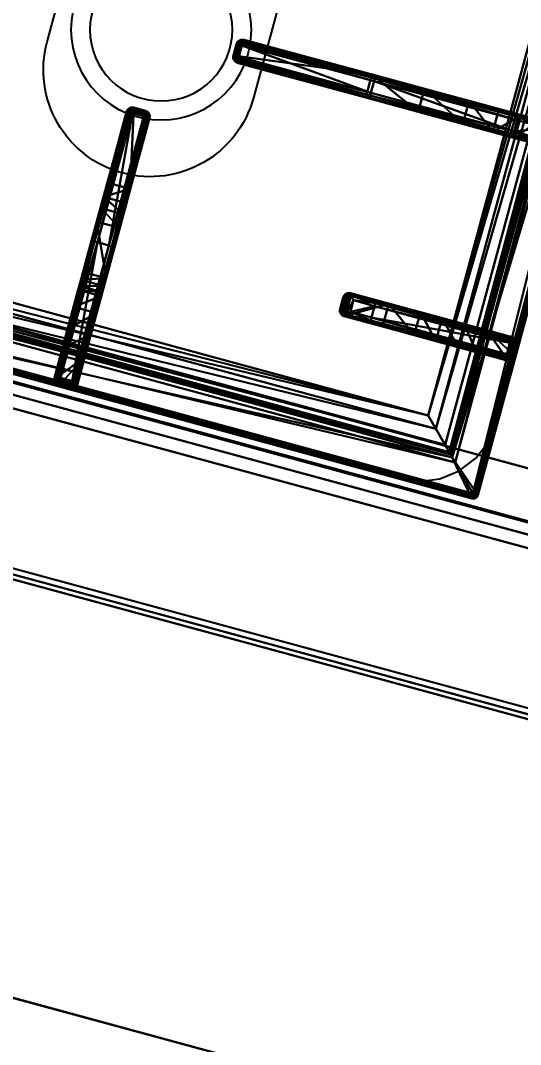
# Model space of a CAD drawing. Header units: millimetres. Extents: x 24907 to 30960, y 3978 to 9944.
# Drawn here: x 28281.15 to 28302.2, y 6878.23 to 6921.35 of the extents above; entities that cross this region are included whole.
import ezdxf

# ---------------------------------------------------------------- set-up
doc = ezdxf.new("R2010")
doc.units = ezdxf.units.MM
doc.linetypes.add('CONTINUA', pattern=[0])
doc.layers.get('DEFPOINTS').update_dxf_attribs({"linetype": 'CONTINUA'})
for name, color, linetype in [('200-EquipBlack-3d', 250, 'Continuous'), ('200-EquipBorder-2d', 9, 'Continuous'), ('200-EquipID-2d', 7, 'Continuous'), ('200-EquipInternal-2d', 252, 'Continuous'), ('200-EquipSteel-3d', 9, 'Continuous'), ('HG-031 Müşteri Mevcut', 30, 'Continuous')]:
    doc.layers.add(name, color=color, linetype=linetype)
doc.styles.add('ROMANS', font='micross.ttf')
doc.dimstyles.new('MSC Model 1-1', dxfattribs={"dimscale": 5, "dimtxt": 2.5, "dimasz": 2.5, "dimexe": 1.25, "dimexo": 0.625, "dimgap": 1, "dimtad": 1, "dimdec": 0, "dimdsep": 46, "dimtxsty": 'ROMANS', "dimcen": 2.5, "dimclrd": 256, "dimclre": 256, "dimclrt": 256, "dimadec": 0, "dimazin": 0, "dimtfac": 1, "dimtdec": 0, "dimtmove": 0, "dimatfit": 3, "dimfxl": 1, "dimtolj": 1, "dimtzin": 0, "dimarcsym": 0})

# ---------------------------------------------------------------- blocks, each defined once
blk = doc.blocks.new('ELECTROLUX-MC7-BODY1200X250')
at = {"layer": '200-EquipBorder-2d'}
blk.add_line((0, 0), (1200, 0), dxfattribs=at)
at = {"layer": '200-EquipInternal-2d'}
blk.add_line((0, -80), (1200, -80), dxfattribs=at)
at = {"layer": '200-EquipSteel-3d'}
for points, invisible_edges in [([(0, -0.34, 912.22), (0, 0, 910.5), (1200, 0, 910.5), (1200, -0.34, 912.22)], 8), ([(0, 0, 902.7), (0, -0.13, 901.81), (1200, -0.13, 901.81), (1200, 0, 902.7)], 2), ([(0, -0.13, 901.81), (0, -0.54, 901.01), (1200, -0.54, 901.01), (1200, -0.13, 901.81)], 10), ([(0, -1.32, 913.68), (0, -0.34, 912.22), (1200, -0.34, 912.22), (1200, -1.32, 913.68)], 10), ([(0, -0.54, 901.01), (0, -1.19, 900.39), (1200, -1.19, 900.39), (1200, -0.54, 901.01)], 10), ([(0, -1.19, 900.39), (0, -2, 900), (1200, -2, 900), (1200, -1.19, 900.39)], 8), ([(0, -2.78, 914.66), (0, -1.32, 913.68), (1200, -1.32, 913.68), (1200, -2.78, 914.66)], 10), ([(0, -4.5, 915), (0, -2.78, 914.66), (1200, -2.78, 914.66), (1200, -4.5, 915)], 2), ([(0, -71.6, 914.58), (0, -69.5, 915), (1200, -69.5, 915), (1200, -71.6, 914.58)], 8), ([(0, -73.39, 913.39), (0, -71.6, 914.58), (1200, -71.6, 914.58), (1200, -73.39, 913.39)], 10), ([(0, -74.58, 911.6), (0, -73.39, 913.39), (1200, -73.39, 913.39), (1200, -74.58, 911.6)], 10), ([(0, -75, 909.5), (0, -74.58, 911.6), (1200, -74.58, 911.6), (1200, -75, 909.5)], 2), ([(0, -75.45, 903.59), (0, -75, 905.7), (1200, -75, 905.7), (1200, -75.45, 903.59)], 8), ([(0, -76.64, 901.78), (0, -75.45, 903.59), (1200, -75.45, 903.59), (1200, -76.64, 901.78)], 10), ([(0, -78.4, 900.53), (0, -76.64, 901.78), (1200, -76.64, 901.78), (1200, -78.4, 900.53)], 10), ([(0, -80.5, 900), (0, -78.4, 900.53), (1200, -78.4, 900.53), (1200, -80.5, 900)], 2)]:
    blk.add_3dface(points, dxfattribs=dict(at, invisible_edges=invisible_edges))
for points in [[(0, 0, 910.5), (0, 0, 902.7), (1200, 0, 902.7), (1200, 0, 910.5)], [(0, -2, 724), (0, -2, 900), (1200, -2, 900), (1200, -2, 724)], [(0, -102, 724), (0, -2, 724), (1200, -2, 724), (1200, -102, 724)], [(0, -69.5, 915), (0, -4.5, 915), (1200, -4.5, 915), (1200, -69.5, 915)], [(0, -75, 905.7), (0, -75, 909.5), (1200, -75, 909.5), (1200, -75, 905.7)], [(0, -655, 650), (0, -102, 650), (1200, -102, 650), (1200, -655, 650)], [(0, -102, 650), (1200, -102, 650), (1200, -102, 724), (0, -102, 724)]]:
    blk.add_3dface(points, dxfattribs=at)
blk = doc.blocks.new('ELECTROLUX-MC-BURNER6')
at = {"layer": '200-EquipInternal-2d'}
for radius in [38, 30]:
    blk.add_circle((0, 0), radius, dxfattribs=at)
blk = doc.blocks.new('ELECTROLUX-MC7-TOPFYERBRURNERS6')
at = {"layer": '200-EquipInternal-2d'}
for p, q in [((378, -83.5), (22, -83.5)), ((195, -146.26), (195, -85.97)), ((197.5, -83.5), (202.5, -83.5)), ((197.5, -83.5), (202.5, -83.5)), ((197.5, -85.5), (202.5, -85.5)), ((197.5, -85.5), (197.5, -146.31)), ((202.5, -146.31), (202.5, -85.5)), ((205, -85.97), (205, -146.26)), ((380, -651.5), (380, -85.5)), ((195, -202.14), (195, -146.26)), ((197.5, -146.31), (202.5, -146.31)), ((197.5, -146.31), (197.5, -202.71)), ((202.5, -202.71), (202.5, -146.31)), ((205, -146.26), (205, -202.14)), ((303.52, -146), (303.52, -151)), ((305.63, -146), (303.52, -146)), ((305.63, -151), (305.63, -146)), ((305.96, -143.5), (308.09, -143.5)), ((307.98, -146), (317.19, -146)), ((307.98, -146), (307.98, -151)), ((317.24, -143.5), (308.09, -143.5)), ((317.19, -146), (378, -146)), ((317.19, -151), (317.19, -146)), ((377.53, -143.5), (317.24, -143.5)), ((378, -151), (378, -146)), ((380, -151), (380, -146)), ((380, -151), (380, -146)), ((303.52, -151), (305.63, -151)), ((308.09, -153.5), (305.96, -153.5)), ((317.19, -151), (307.98, -151)), ((308.09, -153.5), (317.24, -153.5)), ((378, -151), (317.19, -151)), ((317.24, -153.5), (377.53, -153.5)), ((195, -202.56), (195, -202.14)), ((205, -202.14), (205, -202.56)), ((197.5, -202.71), (202.5, -202.71)), ((197.5, -204.61), (202.5, -204.61)), ((197.5, -204.61), (197.5, -205.06)), ((197.5, -205.06), (202.5, -205.06)), ((202.5, -205.06), (202.5, -204.61)), ((232.73, -236.66), (232.73, -242.84)), ((235.11, -234.75), (234.69, -234.75)), ((292.24, -234.75), (235.11, -234.75)), ((354.69, -234.75), (292.24, -234.75)), ((354.69, -234.75), (354.69, -237.25)), ((377.19, -234.75), (354.69, -234.75)), ((232.19, -237.25), (232.19, -242.25)), ((232.19, -237.25), (232.64, -237.25)), ((232.64, -237.25), (232.64, -242.25)), ((234.54, -237.25), (234.54, -242.25)), ((234.54, -237.25), (292.19, -237.25)), ((292.19, -237.25), (292.19, -242.25)), ((292.19, -237.25), (354.69, -237.25)), ((354.69, -237.25), (354.69, -242.25)), ((354.69, -237.25), (379.69, -237.25)), ((232.64, -242.25), (232.19, -242.25)), ((292.19, -242.25), (234.54, -242.25)), ((234.69, -244.75), (235.11, -244.75)), ((235.11, -244.75), (292.24, -244.75)), ((354.69, -242.25), (292.19, -242.25)), ((292.24, -244.75), (354.69, -244.75)), ((354.69, -242.25), (354.69, -244.75)), ((379.69, -242.25), (354.69, -242.25)), ((354.69, -244.75), (377.19, -244.75))]:
    blk.add_line(p, q, dxfattribs=at)
blk.add_lwpolyline([(48.98, -112.48), (351.02, -112.48), (351.02, -624.52), (48.98, -624.52)], close=True, dxfattribs=at)
blk.add_lwpolyline([(245, -353.5), (245, -222.25, 1), (155, -222.25), (155, -353.5)], format="xyb", dxfattribs=at)
blk.add_arc((378, -85.5), 2, 0, 90, dxfattribs=at)
for centre, major_axis, ratio, start_param, end_param in [((197.5, -85.97), (-2.5, 0), 0.948965, -0.895145, 0), ((202.5, -85.97), (2.5, 0), 0.948965, 0, 0.895145), ((197.5, -146.26), (-2.5, 0), 0.02182, 0, 1.570796), ((202.5, -146.26), (2.5, 0), 0.02182, 4.712389, 6.283185), ((197.5, -202.14), (-2.5, 0), 0.951091, 0, 0.914364), ((197.5, -202.56), (0, 2.5), 0.99863, 1.570796, 3.141593), ((202.5, -202.56), (0, 2.5), 0.99863, 3.141593, 4.712389), ((202.5, -202.14), (2.5, 0), 0.951091, -0.914364, 0), ((234.69, -237.25), (2.5, 0), 0.99863, 1.570796, 3.141593), ((236.11, -237.25), (3.47, 0), 0.720185, 2.903047, 3.141593), ((235.11, -237.25), (0, 2.5), 0.951091, 0, 0.914364), ((292.24, -237.25), (0, 2.5), 0.02182, 0, 1.570796), ((234.69, -242.25), (2.5, 0), 0.99863, 3.141593, 4.712389), ((236.11, -242.25), (-3.47, 0), 0.720185, 0, 0.238546), ((235.11, -242.25), (0, 2.5), 0.951091, 2.227228, 3.141593), ((292.24, -242.25), (0, 2.5), 0.02182, 1.570796, 3.141593)]:
    blk.add_ellipse(centre, major_axis=major_axis, ratio=ratio, start_param=start_param, end_param=end_param, dxfattribs=at)
at = {"layer": '200-EquipInternal-2d', "extrusion": (0, 0, -1)}
for centre, major_axis, ratio, start_param, end_param in [((308.09, -146), (1.92, 1.92), 0.8391, 4.014257, 4.690572), ((308.09, -146), (0, 2.5), 0.84544, -0.894481, 0), ((308.09, -146), (-2.5, 2.5), 0.02182, 4.734206, 5.410521), ((317.24, -146), (0, 2.5), 0.02182, 4.712389, 6.283185), ((377.53, -146), (0, 2.5), 0.948965, 0, 0.895145), ((308.09, -151), (-1.92, 1.92), 0.8391, 4.734206, 5.410521), ((308.09, -151), (2.5, 2.5), 0.02182, 4.014257, 4.690572), ((308.09, -151), (0, 2.5), 0.84544, 3.141593, 4.036074), ((317.24, -151), (0, 2.5), 0.02182, 3.141593, 4.712389), ((377.53, -151), (0, 2.5), 0.948965, 2.246448, 3.141593)]:
    blk.add_ellipse(centre, major_axis=major_axis, ratio=ratio, start_param=start_param, end_param=end_param, dxfattribs=at)
at = {"layer": '200-EquipInternal-2d'}
for points, knots in [([(197.5, -83.5), (197.36, -83.51), (197.21, -83.53), (196.91, -83.59), (196.75, -83.64), (196.37, -83.81), (196.14, -83.95), (195.94, -84.12)], [0, 0, 0, 0, 0.576945, 0.576945, 1.153889, 1.153889, 2.068716, 2.068716, 2.068716, 2.068716]), ([(195.94, -84.12), (196.14, -84.29), (196.37, -84.49), (196.75, -84.83), (196.91, -84.97), (197.21, -85.24), (197.36, -85.37), (197.5, -85.5)], [11.858599, 11.858599, 11.858599, 11.858599, 12.773425, 12.773425, 13.35037, 13.35037, 13.927314, 13.927314, 13.927314, 13.927314]), ([(204.06, -84.12), (203.86, -83.95), (203.63, -83.81), (203.25, -83.64), (203.09, -83.59), (202.79, -83.53), (202.64, -83.51), (202.5, -83.5)], [11.861002, 11.861002, 11.861002, 11.861002, 12.775829, 12.775829, 13.352773, 13.352773, 13.929718, 13.929718, 13.929718, 13.929718]), ([(202.5, -85.5), (202.64, -85.37), (202.79, -85.24), (203.09, -84.97), (203.25, -84.83), (203.63, -84.49), (203.86, -84.29), (204.06, -84.12)], [0, 0, 0, 0, 0.576945, 0.576945, 1.153889, 1.153889, 2.068716, 2.068716, 2.068716, 2.068716]), ([(303.52, -146), (303.52, -145.84), (303.54, -145.68), (303.6, -145.36), (303.65, -145.2), (303.77, -144.89), (303.85, -144.74), (304.03, -144.47), (304.13, -144.34), (304.35, -144.12), (304.47, -144.02), (304.74, -143.83), (304.88, -143.75), (305.18, -143.63), (305.34, -143.58), (305.65, -143.51), (305.81, -143.5), (305.96, -143.5)], [15.096253, 15.096253, 15.096253, 15.096253, 15.567018, 15.567018, 16.037783, 16.037783, 16.508548, 16.508548, 16.979314, 16.979314, 17.45135, 17.45135, 17.923386, 17.923386, 18.395422, 18.395422, 18.867458, 18.867458, 18.867458, 18.867458]), ([(378, -146), (378.13, -145.86), (378.26, -145.71), (378.53, -145.41), (378.67, -145.25), (379.01, -144.87), (379.21, -144.64), (379.38, -144.44)], [0, 0, 0, 0, 0.576945, 0.576945, 1.153889, 1.153889, 2.068716, 2.068716, 2.068716, 2.068716]), ([(379.38, -144.44), (379.55, -144.64), (379.69, -144.87), (379.86, -145.25), (379.91, -145.41), (379.97, -145.71), (379.99, -145.86), (380, -146)], [11.858599, 11.858599, 11.858599, 11.858599, 12.773425, 12.773425, 13.35037, 13.35037, 13.927314, 13.927314, 13.927314, 13.927314]), ([(305.96, -153.5), (305.81, -153.5), (305.65, -153.49), (305.34, -153.42), (305.18, -153.37), (304.88, -153.25), (304.74, -153.17), (304.47, -152.98), (304.35, -152.88), (304.13, -152.66), (304.03, -152.53), (303.85, -152.26), (303.77, -152.11), (303.65, -151.8), (303.6, -151.64), (303.54, -151.32), (303.52, -151.16), (303.52, -151)], [3.776921, 3.776921, 3.776921, 3.776921, 4.248957, 4.248957, 4.720993, 4.720993, 5.193029, 5.193029, 5.665065, 5.665065, 6.135831, 6.135831, 6.606596, 6.606596, 7.077361, 7.077361, 7.548126, 7.548126, 7.548126, 7.548126]), ([(379.38, -152.56), (379.21, -152.36), (379.01, -152.13), (378.67, -151.75), (378.53, -151.59), (378.26, -151.29), (378.13, -151.14), (378, -151)], [11.858599, 11.858599, 11.858599, 11.858599, 12.773425, 12.773425, 13.35037, 13.35037, 13.927314, 13.927314, 13.927314, 13.927314]), ([(380, -151), (379.99, -151.14), (379.97, -151.29), (379.91, -151.59), (379.86, -151.75), (379.69, -152.13), (379.55, -152.36), (379.38, -152.56)], [0, 0, 0, 0, 0.576945, 0.576945, 1.153889, 1.153889, 2.068716, 2.068716, 2.068716, 2.068716]), ([(197.5, -202.71), (197.5, -202.71), (197.5, -202.71), (197.5, -202.71), (197.5, -202.71), (197.5, -202.71), (197.5, -202.71), (197.49, -202.71), (197.49, -202.71), (197.49, -202.71), (197.49, -202.72), (197.48, -202.72), (197.48, -202.73), (197.46, -202.74), (197.45, -202.75), (197.43, -202.77), (197.41, -202.79), (197.34, -202.84), (197.3, -202.88), (197.16, -203.01), (197.06, -203.1), (196.85, -203.28), (196.74, -203.38), (196.52, -203.57), (196.41, -203.66), (196.19, -203.84), (196.08, -203.94), (195.97, -204.03)], [8.18747, 8.18747, 8.18747, 8.18747, 8.189233, 8.189233, 8.190997, 8.190997, 8.194524, 8.194524, 8.201577, 8.201577, 8.215685, 8.215685, 8.2439, 8.2439, 8.300331, 8.300331, 8.413192, 8.413192, 8.638915, 8.638915, 9.09036, 9.09036, 9.541804, 9.541804, 9.993249, 9.993249, 10.456684, 10.456684, 10.456684, 10.456684]), ([(195.97, -204.03), (196.07, -204.1), (196.16, -204.17), (196.39, -204.31), (196.53, -204.38), (196.95, -204.54), (197.23, -204.6), (197.5, -204.61)], [11.918829, 11.918829, 11.918829, 11.918829, 12.327491, 12.327491, 12.861567, 12.861567, 13.929718, 13.929718, 13.929718, 13.929718]), ([(204.03, -204.03), (203.92, -203.94), (203.81, -203.84), (203.59, -203.66), (203.48, -203.57), (203.26, -203.38), (203.15, -203.28), (202.94, -203.1), (202.84, -203.01), (202.7, -202.88), (202.66, -202.84), (202.59, -202.79), (202.57, -202.77), (202.55, -202.75), (202.54, -202.74), (202.52, -202.73), (202.52, -202.72), (202.51, -202.72), (202.51, -202.71), (202.51, -202.71), (202.51, -202.71), (202.5, -202.71), (202.5, -202.71), (202.5, -202.71), (202.5, -202.71), (202.5, -202.71), (202.5, -202.71), (202.5, -202.71)], [5.917739, 5.917739, 5.917739, 5.917739, 6.381174, 6.381174, 6.832619, 6.832619, 7.284064, 7.284064, 7.735508, 7.735508, 7.961231, 7.961231, 8.074092, 8.074092, 8.130523, 8.130523, 8.158738, 8.158738, 8.172846, 8.172846, 8.179899, 8.179899, 8.183426, 8.183426, 8.18519, 8.18519, 8.186953, 8.186953, 8.186953, 8.186953]), ([(202.5, -204.61), (202.77, -204.6), (203.05, -204.54), (203.47, -204.38), (203.61, -204.31), (203.84, -204.17), (203.93, -204.1), (204.03, -204.03)], [0, 0, 0, 0, 1.068151, 1.068151, 1.602227, 1.602227, 2.010889, 2.010889, 2.010889, 2.010889]), ([(232.73, -236.66), (232.76, -236.56), (232.8, -236.45), (232.94, -236.13), (233.07, -235.92), (233.22, -235.72)], [0.764042, 0.764042, 0.764042, 0.764042, 1.153889, 1.153889, 2.012527, 2.012527, 2.012527, 2.012527]), ([(233.22, -235.72), (233.31, -235.83), (233.41, -235.94), (233.59, -236.16), (233.68, -236.27), (233.87, -236.49), (233.97, -236.6), (234.15, -236.81), (234.25, -236.91), (234.37, -237.05), (234.41, -237.09), (234.46, -237.16), (234.48, -237.18), (234.5, -237.2), (234.51, -237.21), (234.53, -237.23), (234.53, -237.23), (234.53, -237.24), (234.54, -237.24), (234.54, -237.24), (234.54, -237.24), (234.54, -237.25), (234.54, -237.25), (234.54, -237.25), (234.54, -237.25), (234.54, -237.25), (234.54, -237.25), (234.54, -237.25)], [5.918781, 5.918781, 5.918781, 5.918781, 6.382244, 6.382244, 6.833826, 6.833826, 7.285407, 7.285407, 7.736989, 7.736989, 7.96278, 7.96278, 8.075675, 8.075675, 8.132123, 8.132123, 8.160346, 8.160346, 8.174458, 8.174458, 8.181514, 8.181514, 8.185042, 8.185042, 8.186806, 8.186806, 8.18857, 8.18857, 8.18857, 8.18857]), ([(233.22, -243.78), (233.07, -243.58), (232.94, -243.37), (232.8, -243.04), (232.76, -242.94), (232.73, -242.84)], [11.917214, 11.917214, 11.917214, 11.917214, 12.775852, 12.775852, 13.165698, 13.165698, 13.165698, 13.165698]), ([(234.54, -242.25), (234.54, -242.25), (234.54, -242.25), (234.54, -242.25), (234.54, -242.25), (234.54, -242.25), (234.54, -242.25), (234.54, -242.26), (234.54, -242.26), (234.54, -242.26), (234.53, -242.26), (234.53, -242.27), (234.53, -242.27), (234.51, -242.29), (234.5, -242.3), (234.48, -242.32), (234.46, -242.34), (234.41, -242.4), (234.37, -242.45), (234.25, -242.59), (234.15, -242.69), (233.97, -242.9), (233.87, -243.01), (233.68, -243.23), (233.59, -243.34), (233.41, -243.56), (233.31, -243.67), (233.22, -243.78)], [8.188054, 8.188054, 8.188054, 8.188054, 8.189818, 8.189818, 8.191582, 8.191582, 8.19511, 8.19511, 8.202166, 8.202166, 8.216278, 8.216278, 8.244501, 8.244501, 8.300949, 8.300949, 8.413844, 8.413844, 8.639635, 8.639635, 9.091217, 9.091217, 9.542798, 9.542798, 9.99438, 9.99438, 10.457843, 10.457843, 10.457843, 10.457843])]:
    blk.add_open_spline(points, degree=3, knots=knots, dxfattribs=at)
at = {"layer": '200-EquipSteel-3d'}
for points, invisible_edges in [([(400, -80.5, 900), (345.89, -83.5, 900), (54.11, -83.5, 900), (0, -80.5, 900)], 5), ([(345.89, -83.5, 900), (354.63, -84.65, 900), (400, -80.5, 900)], 10), ([(354.63, -84.65, 900), (362.78, -88.02, 900), (400, -80.5, 900)], 10), ([(362.78, -88.02, 900), (369.77, -93.39, 900), (400, -80.5, 900)], 10), ([(369.77, -93.39, 900), (375.14, -100.38, 900), (400, -80.5, 900)], 10), ([(375.14, -100.38, 900), (378.51, -108.53, 900), (400, -80.5, 900)], 10), ([(378.51, -108.53, 900), (379.66, -117.26, 900), (400, -80.5, 900)], 10), ([(400, -655, 900), (379.66, -619.74, 900), (379.66, -117.26, 900), (400, -80.5, 900)], 13)]:
    blk.add_3dface(points, dxfattribs=dict(at, invisible_edges=invisible_edges))
at = {"layer": '200-EquipBlack-3d'}
mesh = blk.add_polyface(dxfattribs=at)
corners = [(379.78, -85.71, 904.1), (380, -85.5, 900), (379.52, -84.72, 904.14), (379.73, -84.5, 900), (378, -83.5, 900), (378.78, -83.98, 904.14), (379, -83.77, 900), (377.79, -83.72, 904.1), (379.48, -85.71, 905.06), (379.29, -84.85, 905), (378.65, -85.21, 905.73), (378.76, -85.71, 905.75), (378.65, -84.21, 905), (377.79, -84.02, 905.06), (378.29, -84.85, 905.73), (377.79, -84.74, 905.75), (377.79, -85.71, 906), (22.21, -85.71, 906), (22.21, -84.74, 905.75), (22.21, -84.02, 905.06), (22.21, -83.72, 904.1), (22, -83.5, 900), (365.45, -638.95, 900), (22, -653.5, 900), (34.55, -638.95, 900), (365.45, -98.05, 900), (380, -651.5, 900), (34.55, -98.05, 900), (20, -85.5, 900), (21, -83.77, 900), (379.73, -652.5, 900), (379, -653.23, 900), (378, -653.5, 900), (20, -651.5, 900), (20.27, -652.5, 900), (21, -653.23, 900), (20.27, -84.5, 900), (21.22, -83.98, 904.14), (20.48, -84.72, 904.14), (20.22, -85.71, 904.1), (21.35, -84.21, 905), (21.71, -84.85, 905.73), (20.71, -84.85, 905), (20.52, -85.71, 905.06), (21.35, -85.21, 905.73), (21.24, -85.71, 905.75), (22.21, -651.29, 906), (21.24, -651.29, 905.75), (20.52, -651.29, 905.06), (20.22, -651.29, 904.1), (20.48, -652.28, 904.14), (21.22, -653.02, 904.14), (22.21, -653.28, 904.1), (20.71, -652.15, 905), (21.35, -651.79, 905.73), (21.35, -652.79, 905), (22.21, -652.98, 905.06), (21.71, -652.15, 905.73), (22.21, -652.26, 905.75), (35.55, -637.95, 899.73), (35.55, -99.05, 899.73), (36.28, -99.78, 899), (36.28, -637.22, 899), (38.88, -634.62, 902.5), (38.88, -102.38, 902.5), (36.31, -637.19, 905.06), (36.31, -99.81, 905.06), (32.81, -96.31, 906), (32.81, -640.69, 906), (48.98, -624.52, 885), (48.98, -112.48, 885), (44.36, -107.86, 885), (44.36, -629.14, 885), (377.79, -653.28, 904.1), (377.79, -652.98, 905.06), (377.79, -651.29, 906), (377.79, -652.26, 905.75), (363.72, -637.22, 899), (364.45, -637.95, 899.73), (364.45, -99.05, 899.73), (363.72, -99.78, 899), (367.19, -640.69, 906), (367.19, -96.31, 906), (378.78, -653.02, 904.14), (379.52, -652.28, 904.14), (379.78, -651.29, 904.1), (378.65, -652.79, 905), (378.29, -652.15, 905.73), (379.29, -652.15, 905), (379.48, -651.29, 905.06), (378.65, -651.79, 905.73), (378.76, -651.29, 905.75), (361.12, -634.62, 902.5), (351.02, -624.52, 885), (363.69, -637.19, 905.06), (355.64, -629.14, 885), (355.64, -107.86, 885), (351.02, -112.48, 885), (361.12, -102.38, 902.5), (363.69, -99.81, 905.06)]
mesh.append_faces([[corners[k] for k in face] for face in [(16, 10, 14), (17, 41, 44), (46, 54, 57), (75, 87, 90)]])
mesh.append_faces([[corners[k] for k in face] for face in [(4, 5, 6), (8, 10, 11), (16, 11, 10), (15, 16, 14), (7, 19, 13), (13, 18, 15), (28, 38, 36), (19, 41, 18), (17, 18, 41), (45, 17, 44), (39, 48, 43), (43, 47, 45), (23, 51, 35), (48, 54, 47), (46, 47, 54), (58, 46, 57), (52, 74, 56), (76, 56, 74), (26, 84, 30), (74, 87, 76), (85, 88, 84), (88, 87, 86), (75, 76, 87), (91, 75, 90), (85, 8, 89), (11, 89, 8)]], dxfattribs={"vtx0": -1})
mesh.append_faces([[corners[k] for k in face] for face in [(16, 15, 17), (22, 23, 24), (25, 26, 22), (27, 21, 25), (21, 28, 29), (6, 1, 4), (4, 25, 21), (24, 28, 27), (35, 33, 23), (26, 25, 1), (23, 22, 32), (17, 45, 46), (75, 81, 46), (81, 16, 82), (46, 67, 17), (17, 82, 16), (93, 72, 69), (72, 93, 95), (70, 71, 97), (97, 95, 93)]], dxfattribs={"vtx0": -1, "vtx1": -1})
mesh.append_faces([[corners[k] for k in face] for face in [(21, 27, 28), (4, 1, 25), (26, 32, 22), (24, 23, 33)]], dxfattribs={"vtx0": -1, "vtx1": -1, "vtx2": -1})
mesh.append_faces([[corners[k] for k in face] for face in [(17, 15, 18), (24, 33, 28), (46, 45, 47), (75, 58, 76), (16, 91, 11)]], dxfattribs={"vtx0": -1, "vtx2": -1})
mesh.append_faces([[corners[k] for k in face] for face in [(0, 1, 2), (5, 2, 6), (8, 0, 9), (5, 12, 2), (5, 7, 12), (12, 13, 14), (12, 14, 9), (2, 9, 0), (10, 9, 14), (19, 18, 13), (4, 21, 7), (30, 31, 26), (34, 33, 35), (20, 21, 37), (38, 37, 36), (19, 20, 40), (38, 42, 37), (38, 39, 42), (42, 43, 44), (42, 44, 40), (37, 40, 20), (41, 40, 44), (48, 47, 43), (28, 33, 39), (49, 33, 50), (51, 50, 35), (48, 49, 53), (51, 55, 50), (51, 52, 55), (55, 56, 57), (55, 57, 53), (50, 53, 49), (54, 53, 57), (24, 27, 59), (61, 62, 60), (63, 64, 65), (67, 68, 66), (69, 70, 63), (61, 71, 62), (73, 74, 52), (58, 56, 76), (32, 73, 23), (62, 77, 59), (22, 24, 78), (27, 25, 60), (80, 61, 79), (73, 32, 83), (84, 83, 30), (74, 73, 86), (88, 89, 90), (88, 86, 84), (83, 84, 86), (92, 93, 63), (68, 81, 65), (92, 63, 94), (72, 95, 62), (95, 96, 77), (98, 97, 92), (81, 82, 94), (98, 92, 99), (77, 80, 78), (25, 22, 79), (0, 8, 85), (91, 89, 11), (80, 96, 61), (70, 97, 64), (64, 98, 66), (82, 67, 99), (1, 0, 26)]], dxfattribs={"vtx1": -1})
mesh.append_faces([[corners[k] for k in face] for face in [(31, 32, 26), (75, 46, 58), (75, 16, 81), (81, 68, 46), (68, 67, 46), (67, 82, 17), (70, 69, 71), (72, 71, 69), (71, 96, 97), (96, 95, 97), (16, 75, 91)]], dxfattribs={"vtx1": -1, "vtx2": -1})
mesh.append_faces([[corners[k] for k in face] for face in [(1, 3, 2), (4, 7, 5), (2, 3, 6), (8, 9, 10), (7, 13, 12), (12, 9, 2), (13, 15, 14), (7, 20, 19), (21, 20, 7), (6, 3, 1), (28, 36, 29), (21, 29, 37), (28, 39, 38), (37, 29, 36), (19, 40, 41), (39, 43, 42), (42, 40, 37), (43, 45, 44), (39, 49, 48), (33, 49, 39), (33, 34, 50), (23, 52, 51), (50, 34, 35), (48, 53, 54), (52, 56, 55), (55, 53, 50), (56, 58, 57), (27, 60, 59), (62, 59, 60), (64, 66, 65), (68, 65, 66), (70, 64, 63), (71, 72, 62), (73, 52, 23), (77, 78, 59), (24, 59, 78), (25, 79, 60), (61, 60, 79), (32, 31, 83), (26, 85, 84), (83, 31, 30), (74, 86, 87), (73, 83, 86), (85, 89, 88), (88, 90, 87), (89, 91, 90), (93, 69, 63), (81, 94, 65), (63, 65, 94), (95, 77, 62), (96, 80, 77), (97, 93, 92), (82, 99, 94), (92, 94, 99), (80, 79, 78), (22, 78, 79), (96, 71, 61), (97, 98, 64), (98, 99, 66), (67, 66, 99), (0, 85, 26)]], dxfattribs={"vtx2": -1})
mesh = blk.add_polyface(dxfattribs=at)
corners = [(195, -124.88, 908.5), (195, -117.48, 885), (205, -124.88, 908.5), (205, -117.48, 885), (195, -132.65, 915.27), (205, -132.65, 915.27), (195, -154.61, 919.15), (205, -154.61, 919.15), (195, -129.29, 914.02), (205, -129.29, 914.02), (205, -126.58, 911.67), (195, -126.58, 911.67), (205, -99.78, 899), (205, -107.86, 885), (205, -99.33, 899.53), (205, -98.73, 899.88), (205, -98.05, 900), (205, -86, 900), (205, -146.26, 932.5), (205, -87.71, 932.5), (205, -202.14, 930.01), (205, -171.65, 922), (205, -202.56, 922), (205, -165.46, 921.68), (205, -160.6, 920.73), (197.5, -85.23, 933.1), (197.5, -83.5, 900), (196.7, -85.4, 933.81), (195.33, -84.75, 900), (195.94, -85.86, 934.45), (196.25, -83.84, 900), (195.25, -86.68, 933.58), (195, -87.71, 932.5), (195, -86, 900), (202.5, -83.5, 900), (202.5, -85.23, 933.1), (195, -98.05, 900), (203.75, -83.84, 900), (204.67, -84.75, 900), (195, -107.86, 885), (195, -99.78, 899), (195, -146.26, 932.5), (195, -160.6, 920.73), (195, -165.46, 921.68), (195, -202.56, 922), (195, -202.14, 930.01), (195, -171.65, 922), (195, -98.73, 899.88), (195, -99.33, 899.53), (197.5, -204.61, 930.59), (196.72, -204.45, 931.28), (197.5, -205.06, 922), (196.25, -204.73, 922), (195.26, -203.19, 931.06), (195.33, -203.81, 922), (195.97, -204.03, 931.91), (195.33, -146.29, 933.75), (196.79, -203.33, 932.35), (196.25, -146.31, 934.67), (197.5, -146.31, 935), (197.18, -202.99, 932.45), (197.35, -202.84, 932.47), (197.43, -202.77, 932.48), (197.47, -202.73, 932.48), (197.5, -202.71, 932.48), (202.5, -205.06, 922), (204.67, -203.81, 922), (203.75, -204.73, 922), (196.7, -86.52, 934.87), (197.5, -87.23, 935), (203.28, -204.45, 931.28), (202.5, -204.61, 930.59), (204.03, -204.03, 931.91), (203.21, -203.33, 932.35), (202.65, -202.84, 932.47), (202.82, -202.99, 932.45), (202.53, -202.73, 932.48), (202.57, -202.77, 932.48), (202.5, -202.71, 932.48), (202.5, -146.31, 935), (202.5, -87.23, 935), (204.06, -85.86, 934.45), (203.3, -86.52, 934.87), (203.3, -85.4, 933.81), (204.75, -86.68, 933.58), (204.67, -146.29, 933.75), (203.75, -146.31, 934.67), (204.74, -203.19, 931.06)]
mesh.append_faces([[corners[k] for k in face] for face in [(25, 26, 27), (28, 29, 30), (29, 28, 31), (29, 27, 30), (27, 26, 30), (49, 50, 51), (51, 50, 52), (53, 54, 55), (54, 52, 55), (55, 52, 50), (57, 58, 55), (55, 56, 53), (31, 56, 29), (29, 58, 68), (69, 68, 59), (35, 83, 34), (34, 83, 37), (84, 38, 81), (38, 37, 81), (81, 37, 83), (82, 86, 81), (80, 79, 82), (81, 85, 84), (71, 65, 70), (66, 72, 67), (72, 66, 87), (72, 70, 67), (70, 65, 67), (87, 85, 72), (72, 86, 73)]])
mesh.append_faces([[corners[k] for k in face] for face in [(5, 8, 9), (0, 10, 11), (11, 9, 8), (33, 31, 28), (33, 16, 36), (58, 56, 55), (56, 58, 29), (79, 86, 82), (86, 85, 81), (22, 87, 66), (85, 86, 72), (21, 43, 23)]], dxfattribs={"vtx0": -1})
mesh.append_faces([[corners[k] for k in face] for face in [(3, 12, 2), (2, 16, 10), (18, 5, 19), (20, 21, 18), (37, 17, 34), (34, 16, 26), (11, 36, 0), (8, 32, 11), (32, 4, 41), (0, 40, 1), (52, 44, 51), (51, 21, 65), (22, 65, 21), (74, 61, 75), (6, 7, 42)]], dxfattribs={"vtx0": -1, "vtx1": -1})
mesh.append_faces([[corners[k] for k in face] for face in [(33, 26, 16), (61, 62, 59), (62, 63, 59), (63, 64, 59), (46, 21, 51), (61, 74, 62), (76, 63, 77), (78, 64, 76), (64, 63, 76), (63, 62, 77), (77, 62, 74), (59, 64, 79), (64, 78, 79), (78, 76, 79), (76, 77, 79), (77, 74, 79)]], dxfattribs={"vtx0": -1, "vtx1": -1, "vtx2": -1})
mesh.append_faces([[corners[k] for k in face] for face in [(10, 17, 19), (41, 43, 46), (41, 53, 56), (41, 56, 31), (59, 79, 80), (18, 84, 85), (18, 85, 87), (79, 73, 86)]], dxfattribs={"vtx0": -1, "vtx2": -1})
mesh.append_faces([[corners[k] for k in face] for face in [(0, 1, 2), (4, 5, 6), (4, 8, 5), (10, 9, 11), (32, 31, 33), (26, 25, 34), (28, 30, 33), (39, 1, 40), (44, 45, 46), (53, 45, 54), (45, 53, 41), (60, 61, 59), (66, 67, 22), (32, 41, 31), (50, 70, 55), (50, 49, 70), (55, 72, 57), (60, 57, 75), (69, 59, 80), (25, 27, 35), (29, 81, 27), (81, 29, 82), (80, 82, 69), (83, 35, 27), (19, 17, 84), (19, 84, 18), (20, 87, 22), (20, 18, 87), (75, 73, 79), (49, 51, 71), (42, 24, 43), (13, 3, 39), (12, 13, 40), (36, 16, 47), (12, 40, 14), (48, 47, 14)]], dxfattribs={"vtx1": -1})
mesh.append_faces([[corners[k] for k in face] for face in [(5, 7, 6), (12, 14, 2), (14, 15, 2), (15, 16, 2), (16, 17, 10), (21, 23, 18), (23, 24, 18), (24, 7, 18), (7, 5, 18), (5, 9, 19), (9, 10, 19), (30, 26, 33), (17, 16, 34), (8, 4, 32), (4, 6, 41), (6, 42, 41), (42, 43, 41), (45, 41, 46), (32, 33, 11), (33, 36, 11), (36, 47, 0), (47, 48, 0), (48, 40, 0), (58, 57, 59), (44, 46, 51), (67, 65, 22), (46, 43, 21)]], dxfattribs={"vtx1": -1, "vtx2": -1})
mesh.append_faces([[corners[k] for k in face] for face in [(1, 3, 2), (0, 2, 10), (3, 13, 12), (20, 22, 21), (25, 35, 34), (37, 38, 17), (45, 44, 54), (57, 60, 59), (52, 54, 44), (59, 68, 58), (49, 71, 70), (70, 72, 55), (72, 73, 57), (61, 60, 75), (57, 73, 75), (29, 68, 82), (81, 83, 27), (82, 68, 69), (17, 38, 84), (74, 75, 79), (51, 65, 71), (7, 24, 42), (24, 23, 43), (3, 1, 39), (13, 39, 40), (16, 15, 47), (40, 48, 14), (47, 15, 14)]], dxfattribs={"vtx2": -1})
mesh = blk.add_polyface(dxfattribs=at)
corners = [(307.98, -151, 934.6), (306.44, -144.44, 933.98), (306.44, -152.56, 933.98), (307.98, -146, 934.6), (305.63, -146, 932.53), (305.63, -151, 932.53), (303.71, -151.96, 920.55), (303.52, -151, 920.59), (304.24, -152.77, 920.43), (307.18, -153.25, 933.14), (305.96, -153.5, 920), (308.09, -153.5, 932.1), (305.03, -153.31, 920.24), (303.52, -146, 920.59), (303.71, -145.04, 920.55), (307.18, -143.75, 933.14), (304.24, -144.23, 920.43), (305.03, -143.69, 920.24), (305.96, -143.5, 920), (308.09, -143.5, 932.1), (317.24, -153.5, 932.5), (322.73, -153.5, 912.68), (375.79, -153.5, 932.5), (346.02, -153.5, 885), (363.72, -153.5, 899), (336.51, -153.5, 900.63), (355.64, -153.5, 885), (364.17, -153.5, 899.53), (364.77, -153.5, 899.88), (377.5, -153.5, 900), (365.45, -153.5, 900), (322.73, -143.5, 912.68), (346.02, -143.5, 885), (336.51, -143.5, 900.63), (317.24, -143.5, 932.5), (377.5, -143.5, 900), (365.45, -143.5, 900), (375.79, -143.5, 932.5), (364.77, -143.5, 899.88), (364.17, -143.5, 899.53), (355.64, -143.5, 885), (363.72, -143.5, 899), (378.27, -146, 933.1), (380, -146, 900), (378.1, -145.2, 933.81), (378.75, -143.83, 900), (377.64, -144.44, 934.45), (379.66, -144.75, 900), (376.82, -143.75, 933.58), (380, -151, 900), (378.27, -151, 933.1), (379.66, -152.25, 900), (378.75, -153.17, 900), (317.19, -144.75, 934.67), (317.19, -146, 935), (317.21, -143.83, 933.75), (376.98, -145.2, 934.87), (376.27, -146, 935), (317.19, -151, 935), (376.27, -151, 935), (377.64, -152.56, 934.45), (376.98, -151.8, 934.87), (378.1, -151.8, 933.81), (376.82, -153.25, 933.58), (317.21, -153.17, 933.75), (317.19, -152.25, 934.67)]
mesh.append_faces([[corners[k] for k in face] for face in [(5, 6, 2), (5, 7, 6), (6, 8, 2), (13, 4, 14), (16, 14, 1), (1, 14, 4), (42, 43, 44), (45, 46, 47), (46, 45, 48), (46, 44, 47), (44, 43, 47), (1, 55, 15), (48, 55, 46), (46, 53, 56), (57, 56, 54), (50, 62, 49), (49, 62, 51), (63, 52, 60), (52, 51, 60), (60, 51, 62), (61, 65, 60), (59, 58, 61), (60, 64, 63), (9, 64, 2)]])
mesh.append_faces([[corners[k] for k in face] for face in [(0, 1, 2), (15, 16, 1), (16, 15, 17), (19, 17, 15), (32, 25, 33), (35, 48, 45), (35, 30, 36), (3, 53, 1), (53, 55, 1), (55, 53, 46), (58, 65, 61), (65, 64, 60), (64, 65, 2), (65, 0, 2)]], dxfattribs={"vtx0": -1})
mesh.append_faces([[corners[k] for k in face] for face in [(20, 21, 22), (23, 24, 25), (25, 22, 21), (30, 22, 28), (12, 17, 10), (17, 12, 16), (6, 14, 8), (8, 16, 12), (18, 34, 31), (37, 31, 34), (51, 29, 49), (49, 30, 43)]], dxfattribs={"vtx0": -1, "vtx1": -1})
mesh.append_faces([[corners[k] for k in face] for face in [(25, 28, 22), (37, 38, 33), (35, 43, 30)]], dxfattribs={"vtx0": -1, "vtx1": -1, "vtx2": -1})
mesh.append_faces([[corners[k] for k in face] for face in [(37, 33, 31), (33, 39, 41), (34, 15, 55), (34, 55, 48), (58, 54, 3), (54, 58, 59), (20, 63, 64), (20, 64, 9)]], dxfattribs={"vtx0": -1, "vtx2": -1})
mesh.append_faces([[corners[k] for k in face] for face in [(1, 4, 2), (2, 8, 9), (10, 11, 12), (12, 9, 8), (4, 13, 5), (18, 17, 19), (11, 10, 20), (29, 22, 30), (7, 13, 6), (10, 18, 21), (25, 21, 33), (19, 34, 18), (35, 36, 37), (40, 32, 41), (37, 48, 35), (43, 42, 49), (45, 47, 35), (19, 15, 34), (37, 34, 48), (0, 58, 3), (57, 54, 59), (42, 44, 50), (46, 60, 44), (60, 46, 61), (59, 61, 57), (62, 50, 44), (22, 29, 63), (22, 63, 20), (11, 20, 9), (26, 23, 40), (24, 26, 41), (36, 30, 38), (24, 41, 27), (39, 38, 27)]], dxfattribs={"vtx1": -1})
mesh.append_faces([[corners[k] for k in face] for face in [(10, 21, 20), (24, 27, 25), (27, 28, 25), (13, 14, 6), (14, 16, 8), (36, 38, 37), (38, 39, 33), (32, 33, 41), (47, 43, 35), (29, 30, 49), (3, 54, 53), (58, 0, 65)]], dxfattribs={"vtx1": -1, "vtx2": -1})
mesh.append_faces([[corners[k] for k in face] for face in [(0, 3, 1), (4, 5, 2), (11, 9, 12), (13, 7, 5), (23, 26, 24), (17, 18, 10), (18, 31, 21), (32, 23, 25), (21, 31, 33), (42, 50, 49), (51, 52, 29), (54, 56, 53), (46, 56, 61), (60, 62, 44), (61, 56, 57), (29, 52, 63), (23, 32, 40), (26, 40, 41), (30, 28, 38), (41, 39, 27), (38, 28, 27)]], dxfattribs={"vtx2": -1})
mesh = blk.add_polyface(dxfattribs=at)
corners = [(234.06, -235.01, 931.06), (233.44, -235.08, 922), (233.22, -235.72, 931.91), (235.11, -234.75, 930.01), (234.69, -234.75, 922), (232.52, -236, 922), (232.73, -236.66, 931.11), (232.64, -237.25, 930.59), (232.64, -237.1, 930.62), (232.19, -237.25, 922), (232.66, -236.95, 930.72), (290.6, -234.75, 922), (290.6, -244.75, 922), (234.69, -244.75, 922), (232.52, -243.5, 922), (233.44, -244.41, 922), (232.19, -242.25, 922), (292.24, -234.75, 932.5), (313.55, -234.75, 917.44), (354.69, -234.75, 932.5), (365.94, -234.75, 929.49), (374.17, -234.75, 921.25), (377.19, -234.75, 900), (365.45, -234.75, 900), (377.19, -234.75, 910), (333.01, -234.75, 904.45), (364.77, -234.75, 899.88), (364.17, -234.75, 899.53), (355.64, -234.75, 885), (346.02, -234.75, 885), (363.72, -234.75, 899), (292.21, -235.08, 933.75), (233.92, -236.54, 932.35), (292.19, -236, 934.67), (292.19, -237.25, 935), (234.26, -236.93, 932.45), (234.42, -237.1, 932.47), (234.48, -237.18, 932.48), (234.52, -237.22, 932.48), (234.54, -237.25, 932.48), (354.69, -235.08, 933.75), (366.56, -235.08, 930.57), (354.69, -237.25, 935), (367.02, -236, 931.36), (354.69, -236, 934.67), (367.19, -237.25, 931.65), (376.05, -236, 922.33), (375.25, -235.08, 921.87), (379.69, -237.25, 910), (379.35, -236, 910), (376.34, -237.25, 922.5), (378.44, -235.08, 910), (379.69, -237.25, 900), (379.35, -236, 900), (378.44, -235.08, 900), (233.22, -243.78, 931.91), (232.73, -242.84, 931.11), (233.92, -242.96, 932.35), (234.26, -242.57, 932.45), (234.42, -242.4, 932.47), (234.48, -242.32, 932.48), (234.54, -242.26, 932.48), (232.64, -242.25, 930.59), (232.64, -242.4, 930.62), (232.66, -242.55, 930.72), (234.06, -244.49, 931.06), (235.11, -244.75, 930.01), (292.24, -244.75, 932.5), (333.01, -244.75, 904.45), (377.19, -244.75, 910), (313.55, -244.75, 917.44), (346.02, -244.75, 885), (363.72, -244.75, 899), (355.64, -244.75, 885), (364.17, -244.75, 899.53), (364.77, -244.75, 899.88), (365.45, -244.75, 900), (377.19, -244.75, 900), (374.17, -244.75, 921.25), (365.94, -244.75, 929.49), (354.69, -244.75, 932.5), (378.44, -244.41, 910), (375.25, -244.41, 921.87), (379.69, -242.25, 910), (376.05, -243.5, 922.33), (379.35, -243.5, 910), (376.34, -242.25, 922.5), (367.02, -243.5, 931.36), (366.56, -244.41, 930.57), (354.69, -242.25, 935), (354.69, -243.5, 934.67), (367.19, -242.25, 931.65), (354.69, -244.41, 933.75), (378.44, -244.41, 900), (379.69, -242.25, 900), (379.35, -243.5, 900), (292.21, -244.41, 933.75), (292.19, -243.5, 934.67), (292.19, -242.25, 935)]
mesh.append_faces([[corners[k] for k in face] for face in [(0, 1, 2), (1, 5, 2), (2, 5, 6), (32, 33, 2), (2, 31, 0), (56, 14, 55), (65, 55, 15), (15, 55, 14), (65, 96, 55), (55, 97, 57)]])
mesh.append_faces([[corners[k] for k in face] for face in [(9, 6, 5), (33, 31, 2), (20, 40, 41), (42, 43, 44), (43, 47, 41), (50, 49, 46), (51, 46, 49), (48, 53, 49), (22, 51, 54), (54, 49, 53), (6, 55, 2), (13, 65, 15), (78, 81, 82), (83, 84, 85), (84, 88, 82), (91, 90, 87), (92, 87, 90), (94, 85, 95), (95, 81, 93), (83, 50, 86), (42, 91, 45), (45, 86, 50), (96, 97, 55), (89, 97, 90), (90, 96, 92), (29, 68, 25), (12, 18, 70), (70, 25, 68)]], dxfattribs={"vtx0": -1})
mesh.append_faces([[corners[k] for k in face] for face in [(5, 11, 9), (13, 14, 12), (11, 17, 18), (24, 18, 21), (30, 25, 27), (19, 40, 20), (56, 10, 64), (7, 9, 62), (66, 12, 67), (68, 69, 70), (71, 72, 68), (70, 67, 12), (69, 81, 78), (22, 52, 23), (95, 77, 94), (80, 92, 67), (97, 96, 90), (34, 98, 42)]], dxfattribs={"vtx0": -1, "vtx1": -1})
mesh.append_faces([[corners[k] for k in face] for face in [(24, 23, 25), (36, 37, 34), (37, 38, 34), (38, 39, 34), (60, 37, 59), (37, 60, 38), (38, 61, 39), (61, 38, 60), (37, 36, 59), (62, 64, 10), (69, 68, 76), (23, 94, 77), (61, 60, 98), (60, 59, 98), (39, 61, 34), (61, 98, 34)]], dxfattribs={"vtx0": -1, "vtx1": -1, "vtx2": -1})
mesh.append_faces([[corners[k] for k in face] for face in [(24, 25, 18), (17, 0, 31), (24, 47, 51), (17, 31, 40), (80, 88, 92), (69, 93, 81), (67, 96, 65), (98, 57, 97), (67, 92, 96)]], dxfattribs={"vtx0": -1, "vtx2": -1})
mesh.append_faces([[corners[k] for k in face] for face in [(0, 3, 1), (10, 6, 9), (1, 4, 5), (4, 3, 11), (22, 23, 24), (28, 29, 30), (3, 0, 17), (35, 36, 34), (20, 41, 21), (43, 45, 46), (43, 41, 44), (48, 49, 50), (50, 46, 45), (47, 21, 41), (40, 44, 41), (40, 31, 44), (52, 53, 48), (51, 49, 54), (55, 57, 2), (58, 35, 57), (58, 59, 35), (32, 2, 57), (6, 10, 56), (8, 7, 10), (63, 64, 62), (14, 56, 16), (64, 63, 16), (13, 12, 66), (77, 69, 76), (78, 82, 79), (84, 86, 87), (84, 82, 85), (89, 90, 91), (91, 87, 86), (88, 79, 82), (81, 85, 82), (77, 93, 69), (85, 81, 95), (48, 50, 83), (91, 86, 45), (52, 48, 94), (54, 53, 22), (76, 23, 77), (66, 67, 65), (58, 57, 98), (71, 68, 29), (18, 25, 70), (71, 29, 73), (73, 28, 72), (23, 76, 26), (72, 30, 74), (27, 26, 74)]], dxfattribs={"vtx1": -1})
mesh.append_faces([[corners[k] for k in face] for face in [(7, 8, 9), (4, 11, 5), (11, 12, 9), (14, 16, 12), (16, 9, 12), (3, 17, 11), (17, 19, 18), (19, 20, 18), (20, 21, 18), (23, 26, 25), (26, 27, 25), (29, 25, 30), (33, 32, 34), (34, 42, 33), (33, 44, 31), (19, 17, 40), (22, 24, 51), (36, 35, 59), (7, 62, 10), (9, 16, 62), (63, 62, 16), (72, 74, 68), (74, 75, 68), (75, 76, 68), (69, 78, 70), (78, 79, 70), (79, 80, 70), (80, 67, 70), (53, 52, 22), (52, 94, 23), (89, 98, 97)]], dxfattribs={"vtx1": -1, "vtx2": -1})
mesh.append_faces([[corners[k] for k in face] for face in [(3, 4, 1), (8, 10, 9), (13, 15, 14), (32, 35, 34), (42, 45, 43), (43, 46, 47), (24, 21, 47), (51, 47, 46), (42, 44, 33), (6, 56, 55), (35, 32, 57), (13, 66, 65), (56, 64, 16), (71, 73, 72), (83, 86, 84), (84, 87, 88), (80, 79, 88), (92, 88, 87), (94, 83, 85), (42, 89, 91), (48, 83, 94), (95, 93, 77), (59, 58, 98), (98, 89, 42), (12, 11, 18), (29, 28, 73), (28, 30, 72), (76, 75, 26), (30, 27, 74), (26, 75, 74)]], dxfattribs={"vtx2": -1})
blk = doc.blocks.new('E7GCGL6C00')
for name, p in [('ELECTROLUX-MC7-BODY1200X250', (0, 0)), ('ELECTROLUX-MC7-TOPFYERBRURNERS6', (0, 0)), ('ELECTROLUX-MC-BURNER6', (200, -239.75))]:
    blk.add_blockref(name, p)
blk = doc.blocks.new('E7BAPP00RH')
at = {"layer": '200-EquipInternal-2d'}
blk.add_lwpolyline([(0, -102), (1600, -102), (1600, -655), (0, -655)], close=True, dxfattribs=at)
at = {"layer": '200-EquipSteel-3d'}
for points in [[(0, -102, 650), (1600, -102, 650), (1600, -655, 650), (0, -655, 650)], [(21, -102, 650), (1579, -102, 650), (1579, -102, 245), (21, -102, 245)], [(21, -102, 200), (1579, -102, 200), (1579, -102, 245), (21, -102, 245)], [(21, -655, 245), (1579, -655, 245), (1579, -102, 245), (21, -102, 245)], [(21, -655, 200), (1579, -655, 200), (1579, -102, 200), (21, -102, 200)], [(1579, -655, 605), (21, -655, 605), (21, -102, 605), (1579, -102, 605)]]:
    blk.add_3dface(points, dxfattribs=at)
blk = doc.blocks.new('*D196')
at = {"layer": '200-EquipID-2d', "lineweight": -2, "transparency": 16777216}
for p, q in [((28306.607, 6873.203), (28197.301, 6902.866)), ((28161.241, 6746.118), (28200.059, 6889.165)), ((28261.241, 6706.029), (28151.935, 6735.691))]:
    blk.add_line(p, q, dxfattribs=at)
at = {"layer": '200-EquipID-2d', "transparency": 16777216}
for points in [[(28198.049, 6889.711), (28202.07, 6888.62), (28203.333, 6901.229)], [(28159.23, 6746.664), (28163.251, 6745.573), (28157.967, 6734.055)]]:
    blk.add_solid(points, dxfattribs=at)
at = {"layer": 'DEFPOINTS', "color": 0, "transparency": 16777216}
for p in [(28203.333, 6901.229), (28309.623, 6872.385), (28264.257, 6705.211)]:
    blk.add_point(p, dxfattribs=at)
at = {"layer": '200-EquipID-2d', "transparency": 16777216, "insert": (28169.587, 6820.644), "char_height": 12.5, "attachment_point": 5, "rotation": 74.8173, "style": 'ROMANS'}
blk.add_mtext('\\A1;173', dxfattribs=at)

msp = doc.modelspace()

# ---------------------------------------------------------------- linework, layer by layer
msp.add_line((27832.397, 7001.89), (28459.709, 6831.656))
msp.add_lwpolyline([(28025.495, 6949.489), (28459.709, 6831.656), (28527.803, 7082.581), (28093.588, 7200.414)], close=True)
at = {"layer": 'HG-031 Müşteri Mevcut'}
msp.add_lwpolyline([(27900.491, 7252.815), (27832.397, 7001.89), (28459.709, 6831.656), (28527.803, 7082.581)], close=True, dxfattribs=at)

# ---------------------------------------------------------------- block references
at = {"xscale": -0.1000000000059509, "yscale": 0.1000000000003638, "zscale": 0.1, "rotation": 164.8172531370625}
for name in ['E7BAPP00RH', 'E7GCGL6C00']:
    msp.add_blockref(name, (28261.491, 6903.061), dxfattribs=at)

# ---------------------------------------------------------------- dimensions: what is measured, and where the dimension line sits
at = {"layer": '200-EquipID-2d'}
dim = msp.add_aligned_dim(p1=(28264.257, 6705.211), p2=(28309.623, 6872.385), distance=110.134, dimstyle='MSC Model 1-1', dxfattribs=at)
dim.commit()
dim.dimension.update_dxf_attribs({"geometry": '*D196', "text_midpoint": (28169.587, 6820.644)})

doc.saveas('drawing.dxf')
